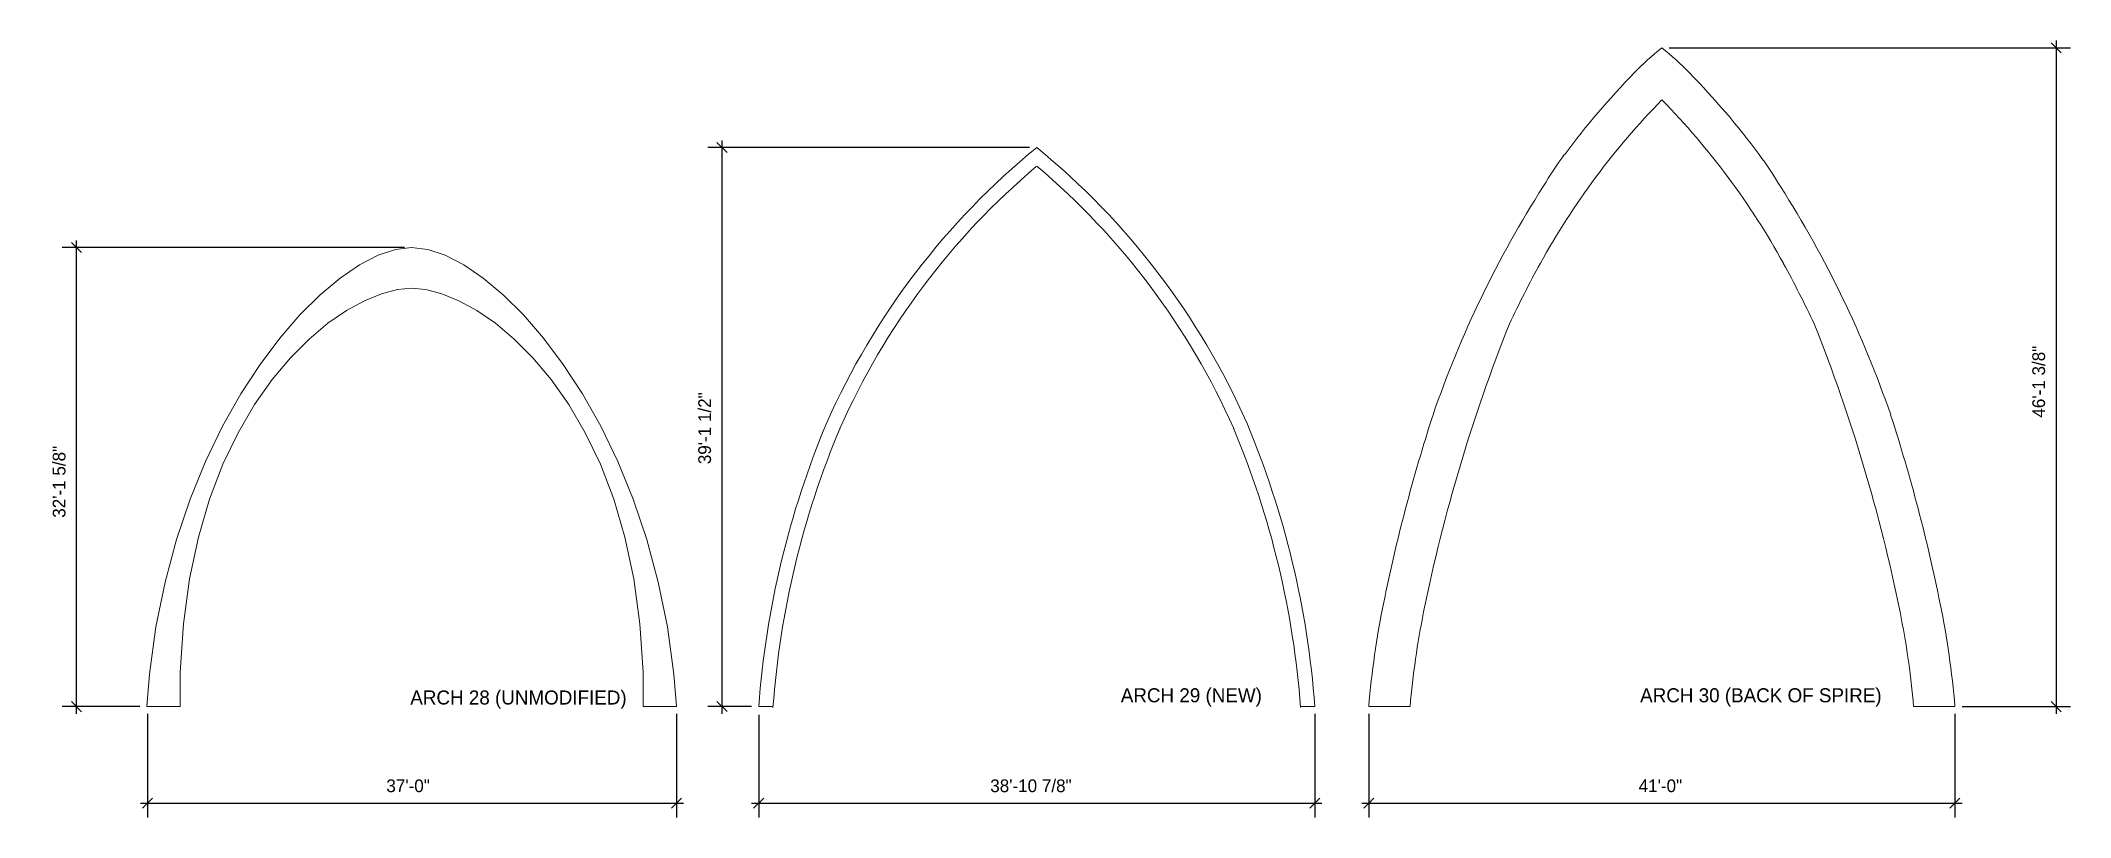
# Model space of a CAD drawing. Header units: inches. Extents: x -855 to 849, y -327 to 326.
import ezdxf

# ---------------------------------------------------------------- set-up
doc = ezdxf.new("R2010")
doc.units = ezdxf.units.IN
doc.header["$LTSCALE"] = 19.2
doc.header["$MEASUREMENT"] = 0
doc.header["$PDMODE"] = 1
doc.header["$PDSIZE"] = -2
doc.layers.get('0').update_dxf_attribs({"lineweight": 18})
for name, color, linetype, lineweight in [('ARCHES', 7, 'Continuous', 18), ('Dimension', 7, 'Continuous', 5), ('NAILERS', 7, 'Continuous', 18)]:
    doc.layers.add(name, color=color, linetype=linetype, lineweight=lineweight)
doc.styles.add('CityBlueprint', font='CityBlueprint')
doc.styles.add('Tw Cen MT', font='Tw Cen MT')
doc.dimstyles.new('Arch', dxfattribs={"dimtxt": 10.711806, "dimasz": 8.484375, "dimexe": 12, "dimexo": 6, "dimgap": 0.0625, "dimtad": 1, "dimdec": 3, "dimzin": 15, "dimdsep": 46, "dimlunit": 4, "dimtxsty": 'CityBlueprint', "dimblk": 'VW_SLASH', "dimcen": 0, "dimdle": 0.0625, "dimazin": 0, "dimtfac": 1, "dimtdec": 3, "dimtix": 1, "dimtmove": 0, "dimatfit": 0, "dimldrblk": 'VW_FILLEDARROW', "dimfxl": 1, "dimfrac": 2, "dimtolj": 1, "dimtzin": 15, "dimarcsym": 0})

# ---------------------------------------------------------------- blocks, each defined once
blk = doc.blocks.new('Group')
at = {"color": 7, "linetype": 'Continuous', "lineweight": 15}
for p, q in [((260.1, -233.4), (294.6, -233.4)), ((717.5, -233.4), (752.1, -233.4))]:
    blk.add_line(p, q, dxfattribs=at)
for centre, radius, start, end in [((681, 105), 277.2, 129.1363, 135.6309), ((331.1, 105), 277.2, 44.3691, 50.8637), ((959.5, -167.4), 666.7, 135.6309, 143.3684), ((52.7, -167.4), 666.7, 36.6316, 44.3691), ((959.5, -167.4), 634.3, 135.6309, 151.1213), ((52.7, -167.4), 634.3, 28.8787, 44.3691), ((689.9, 34.6), 329.9, 143.5757, 149.2147), ((286.9, 11), 372.3, 31.1072, 36.1025), ((1166.5, -281.6), 901.6, 147.4583, 161.017), ((-154.4, -281.6), 901.6, 18.983, 32.5417), ((1166.5, -281.6), 870.7, 151.1213, 154.8814), ((-154.4, -281.6), 870.7, 25.1186, 28.8787), ((1677.9, -430.8), 1399.5, 158.2408, 168.59), ((-665.8, -430.8), 1399.5, 11.41, 21.7592), ((1677.9, -430.8), 1433.9, 162.027, 168.59), ((-665.8, -430.8), 1433.9, 11.41, 17.973), ((1009.6, -295.9), 752.2, 168.59, 175.2357), ((2.5, -295.9), 752.2, 4.7643, 11.41), ((1009.6, -295.9), 717.7, 168.59, 175.0065), ((2.5, -295.9), 717.7, 4.9935, 11.41)]:
    blk.add_arc(centre, radius, start, end, dxfattribs=at)
blk = doc.blocks.new('Group-1')
at = {"color": 7, "linetype": 'Continuous', "lineweight": 18}
for p, q in [((-252.2, -233.4), (-240.2, -233.4)), ((214.7, -233.4), (202.7, -233.2))]:
    blk.add_line(p, q, dxfattribs=at)
for centre, radius, start, end in [((377.1, -248.7), 625.9, 129.2353, 156.0818), ((-414.6, -248.7), 625.9, 23.9182, 50.7647), ((377.1, -248.7), 613.9, 130.1961, 156.0818), ((-414.6, -248.7), 613.9, 23.9182, 49.8427), ((504.8, -288.8), 759, 157.2196, 175.8128), ((504.8, -288.8), 747, 157.2196, 175.8128), ((-542.3, -288.8), 747, 4.1872, 22.7804), ((-542.3, -288.8), 759, 4.1872, 22.7804)]:
    blk.add_arc(centre, radius, start, end, dxfattribs=at)
blk = doc.blocks.new('*D4')
at = {"layer": 'Defpoints', "color": 0, "lineweight": 0}
for p in [(506.1, 320), (837.1, 320), (752.1, -233.4)]:
    blk.add_point(p, dxfattribs=at)
at = {"layer": 'Dimension', "color": 0, "linetype": 'Continuous', "lineweight": 20}
for p, q in [((841.3, 315.8), (832.8, 324.2)), ((832.8, -229.2), (841.3, -237.7))]:
    blk.add_line(p, q, dxfattribs=at)
at = {"layer": 'Dimension', "color": 0, "linetype": 'Continuous', "lineweight": -2}
for p, q in [((837.1, 326), (837.1, 320)), ((512.1, 320), (849.1, 320)), ((837.1, 320), (837.1, -233.4)), ((758.1, -233.4), (849.1, -233.4)), ((837.1, -233.4), (837.1, -239.4))]:
    blk.add_line(p, q, dxfattribs=at)
at = {"color": 0, "linetype": 'Continuous', "lineweight": -2}
blk.add_wipeout([(831.1, 9.3), (831.1, 77.3), (814, 77.3), (814, 9.3)], dxfattribs=at).dxf.layer = 'Dimension'
at = {"layer": 'Dimension', "color": 0, "insert": (822.5, 9.3), "char_height": 10.71, "attachment_point": 4, "rotation": 90, "line_spacing_factor": 0.959794, "style": 'CityBlueprint'}
blk.add_mtext('46\'-1 3/8"', dxfattribs=at)
blk = doc.blocks.new('VW_FILLEDARROW')
at = {"color": 0, "lineweight": -2}
blk.add_solid([(0, 0), (-0.01, 0), (-0.01, 0)], dxfattribs=at)
blk = doc.blocks.new('VW_SLASH')
at = {"color": 0, "linetype": 'ByBlock', "lineweight": -2}
blk.add_line((0, 0), (-1, 0), dxfattribs=at)
at = {"color": 0, "linetype": 'ByBlock', "lineweight": 20}
blk.add_line((-0.01, -0.01), (0.01, 0.01), dxfattribs=at)
blk = doc.blocks.new('*D5')
at = {"layer": 'Defpoints', "color": 0, "lineweight": 0}
for p in [(260.1, -233.4), (752.1, -233.4), (260.1, -314.5)]:
    blk.add_point(p, dxfattribs=at)
at = {"layer": 'Dimension', "color": 0, "linetype": 'Continuous', "lineweight": -2}
for p, q in [((260.1, -239.4), (260.1, -326.5)), ((752.1, -239.4), (752.1, -326.5)), ((254.1, -314.5), (260.1, -314.5)), ((260.1, -314.5), (752.1, -314.5)), ((752.1, -314.5), (758.1, -314.5))]:
    blk.add_line(p, q, dxfattribs=at)
at = {"layer": 'Dimension', "color": 0, "linetype": 'Continuous', "lineweight": 20}
for p, q in [((264.3, -310.3), (255.8, -318.7)), ((747.8, -318.7), (756.3, -310.3))]:
    blk.add_line(p, q, dxfattribs=at)
at = {"color": 0, "linetype": 'Continuous', "lineweight": -2}
blk.add_wipeout([(486.6, -308.5), (525.5, -308.5), (525.5, -291.4), (486.6, -291.4)], dxfattribs=at).dxf.layer = 'Dimension'
at = {"layer": 'Dimension', "color": 0, "insert": (486.6, -300), "char_height": 10.71, "attachment_point": 4, "line_spacing_factor": 0.959794, "style": 'CityBlueprint'}
blk.add_mtext('41\'-0"', dxfattribs=at)
blk = doc.blocks.new('*D6')
at = {"layer": 'Defpoints', "color": 0, "lineweight": 0}
for p in [(-252.2, -234.2), (214.7, -233.4), (-252.2, -314.5)]:
    blk.add_point(p, dxfattribs=at)
at = {"layer": 'Dimension', "color": 0, "linetype": 'Continuous', "lineweight": -2}
for p, q in [((-252.2, -240.2), (-252.2, -326.5)), ((214.7, -239.4), (214.7, -326.5)), ((-258.2, -314.5), (-252.2, -314.5)), ((-252.2, -314.5), (214.7, -314.5)), ((214.7, -314.5), (220.7, -314.5))]:
    blk.add_line(p, q, dxfattribs=at)
at = {"layer": 'Dimension', "color": 0, "linetype": 'Continuous', "lineweight": 20}
for p, q in [((-248, -310.3), (-256.5, -318.7)), ((210.5, -318.7), (218.9, -310.3))]:
    blk.add_line(p, q, dxfattribs=at)
at = {"color": 0, "linetype": 'Continuous', "lineweight": -2}
blk.add_wipeout([(-57.8, -308.5), (20.2, -308.5), (20.2, -291.4), (-57.8, -291.4)], dxfattribs=at).dxf.layer = 'Dimension'
at = {"layer": 'Dimension', "color": 0, "insert": (-57.8, -300), "char_height": 10.712, "attachment_point": 4, "line_spacing_factor": 0.959794, "style": 'CityBlueprint'}
blk.add_mtext('38\'-10 7/8"', dxfattribs=at)
blk = doc.blocks.new('*D7')
at = {"layer": 'Defpoints', "color": 0, "lineweight": 0}
for p in [(-765.3, -233.4), (-321.3, -233.4), (-765.3, -314.5)]:
    blk.add_point(p, dxfattribs=at)
at = {"layer": 'Dimension', "color": 0, "linetype": 'Continuous', "lineweight": -2}
for p, q in [((-765.3, -239.4), (-765.3, -326.5)), ((-321.3, -239.4), (-321.3, -326.5)), ((-771.3, -314.5), (-765.3, -314.5)), ((-765.3, -314.5), (-321.3, -314.5)), ((-321.3, -314.5), (-315.3, -314.5))]:
    blk.add_line(p, q, dxfattribs=at)
at = {"layer": 'Dimension', "color": 0, "linetype": 'Continuous', "lineweight": 20}
for p, q in [((-761.1, -310.3), (-769.6, -318.7)), ((-325.5, -318.7), (-317.1, -310.3))]:
    blk.add_line(p, q, dxfattribs=at)
at = {"color": 0, "linetype": 'Continuous', "lineweight": -2}
blk.add_wipeout([(-564.8, -308.5), (-521.8, -308.5), (-521.8, -291.4), (-564.8, -291.4)], dxfattribs=at).dxf.layer = 'Dimension'
at = {"layer": 'Dimension', "color": 0, "insert": (-564.8, -300), "char_height": 10.71, "attachment_point": 4, "line_spacing_factor": 0.959794, "style": 'CityBlueprint'}
blk.add_mtext('37\'-0"', dxfattribs=at)
blk = doc.blocks.new('*D8')
at = {"layer": 'Defpoints', "color": 0, "lineweight": 0}
for p in [(-18.7, 236.1), (-282.9, -233.4), (-252.2, -233.4)]:
    blk.add_point(p, dxfattribs=at)
at = {"layer": 'Dimension', "color": 0, "linetype": 'Continuous', "lineweight": 20}
for p, q in [((-278.7, 231.9), (-287.2, 240.4)), ((-287.2, -229.1), (-278.7, -237.6))]:
    blk.add_line(p, q, dxfattribs=at)
at = {"layer": 'Dimension', "color": 0, "linetype": 'Continuous', "lineweight": -2}
for p, q in [((-282.9, 236.1), (-282.9, 242.1)), ((-24.7, 236.1), (-294.9, 236.1)), ((-282.9, -233.4), (-282.9, 236.1)), ((-258.2, -233.4), (-294.9, -233.4)), ((-282.9, -239.4), (-282.9, -233.4))]:
    blk.add_line(p, q, dxfattribs=at)
at = {"color": 0, "linetype": 'Continuous', "lineweight": -2}
blk.add_wipeout([(-288.9, -29.8), (-288.9, 32.6), (-306, 32.6), (-306, -29.8)], dxfattribs=at).dxf.layer = 'Dimension'
at = {"layer": 'Dimension', "color": 0, "insert": (-297.5, -29.8), "char_height": 10.71, "attachment_point": 4, "rotation": 90, "line_spacing_factor": 0.959794, "style": 'CityBlueprint'}
blk.add_mtext('39\'-1 1/2"', dxfattribs=at)
blk = doc.blocks.new('*D9')
at = {"layer": 'Defpoints', "color": 0, "lineweight": 0}
for p in [(-543.5, 152.2), (-824.9, -233.4), (-765.8, -233.4)]:
    blk.add_point(p, dxfattribs=at)
at = {"layer": 'Dimension', "color": 0, "linetype": 'Continuous', "lineweight": 20}
for p, q in [((-820.7, 148), (-829.2, 156.5)), ((-829.2, -229.2), (-820.7, -237.7))]:
    blk.add_line(p, q, dxfattribs=at)
at = {"layer": 'Dimension', "color": 0, "linetype": 'Continuous', "lineweight": -2}
for p, q in [((-824.9, 152.2), (-824.9, 158.2)), ((-549.5, 152.2), (-836.9, 152.2)), ((-824.9, -233.4), (-824.9, 152.2)), ((-771.8, -233.4), (-836.9, -233.4)), ((-824.9, -239.4), (-824.9, -233.4))]:
    blk.add_line(p, q, dxfattribs=at)
at = {"color": 0, "linetype": 'Continuous', "lineweight": -2}
blk.add_wipeout([(-830.9, -74.8), (-830.9, -6.4), (-848, -6.4), (-848, -74.8)], dxfattribs=at).dxf.layer = 'Dimension'
at = {"layer": 'Dimension', "color": 0, "insert": (-839.5, -74.8), "char_height": 10.71, "attachment_point": 4, "rotation": 90, "line_spacing_factor": 0.959794, "style": 'CityBlueprint'}
blk.add_mtext('32\'-1 5/8"', dxfattribs=at)

msp = doc.modelspace()

# ---------------------------------------------------------------- linework, layer by layer
at = {"layer": 'ARCHES'}
msp.add_lwpolyline([(-543.5493, 152.2413), (-530.0695, 150.5859), (-515.3993, 145.6878), (-499.7859, 137.6492), (-483.4765, 126.5725), (-466.7183, 112.5599), (-449.7586, 95.7137), (-432.8446, 76.1362), (-416.2235, 53.9297), (-400.1425, 29.1963), (-384.8488, 2.0385), (-370.5897, -27.4415), (-357.6123, -59.1415), (-346.1638, -92.9591), (-336.4916, -128.7921), (-328.8428, -166.5382), (-323.4645, -206.0952), (-321.2957, -233.422), (-321.7699, -233.422), (-322.7505, -233.422), (-324.1652, -233.422), (-325.9417, -233.422), (-328.0074, -233.422), (-330.2903, -233.422), (-332.7178, -233.422), (-335.2176, -233.422), (-337.7174, -233.422), (-340.1449, -233.422), (-342.4278, -233.422), (-344.4936, -233.422), (-346.27, -233.422), (-347.6847, -233.422), (-348.6653, -233.422), (-349.1396, -233.422), (-349.3236, -204.5782), (-351.8974, -163.8135), (-357.0414, -126.0095), (-364.478, -91.1206), (-373.9299, -59.1011), (-385.1196, -29.9053), (-397.7697, -3.4878), (-411.6026, 20.1972), (-426.341, 41.1954), (-441.7073, 59.5522), (-457.4242, 75.3135), (-473.2141, 88.5247), (-488.7997, 99.2315), (-503.9035, 107.4797), (-518.248, 113.3147), (-531.5557, 116.7822), (-543.5493, 117.9279), (-555.5434, 116.7822), (-568.8516, 113.3147), (-583.1963, 107.4797), (-598.3003, 99.2315), (-613.8859, 88.5247), (-629.6759, 75.3135), (-645.3927, 59.5522), (-660.7589, 41.1954), (-675.4971, 20.1972), (-689.3299, -3.4878), (-701.9797, -29.9053), (-713.1692, -59.1011), (-722.6209, -91.1206), (-730.0574, -126.0095), (-735.2012, -163.8135), (-737.775, -204.5782), (-737.959, -233.422), (-738.4333, -233.422), (-739.4139, -233.422), (-740.8286, -233.422), (-742.605, -233.422), (-744.6708, -233.422), (-746.9536, -233.422), (-749.3811, -233.422), (-751.881, -233.422), (-754.3808, -233.422), (-756.8083, -233.422), (-759.0911, -233.422), (-761.1569, -233.422), (-762.9333, -233.422), (-764.348, -233.422), (-765.3287, -233.422), (-765.8029, -233.422), (-763.634, -206.0952), (-758.2558, -166.5382), (-750.607, -128.7921), (-740.9348, -92.9591), (-729.4863, -59.1415), (-716.5089, -27.4415), (-702.2498, 2.0385), (-686.9561, 29.1963), (-670.8751, 53.9297), (-654.254, 76.1362), (-637.34, 95.7137), (-620.3803, 112.5599), (-603.6221, 126.5725), (-587.3127, 137.6492), (-571.6993, 145.6878), (-557.0291, 150.5859)], close=True, dxfattribs=at)

# ---------------------------------------------------------------- block references
at = {"color": 7}
for name in ['Group', 'Group-1']:
    msp.add_blockref(name, (0, 0), dxfattribs=at)

# ---------------------------------------------------------------- texts
at = {"layer": 'NAILERS', "color": 7, "char_height": 11.8125, "attachment_point": 7, "line_spacing_factor": 0.481418, "style": 'Tw Cen MT'}
for s, insert in [('ARCH 28 (UNMODIFIED)', (-544.68, -235.2365)), ('ARCH 29 (NEW)', (51.823, -233.3712)), ('ARCH 30 (BACK OF SPIRE)', (487.823, -233.3712))]:
    msp.add_mtext(s, dxfattribs=dict(at, insert=insert))

# ---------------------------------------------------------------- next in the draw order: dimensions: what is measured, and where the dimension line sits
at = {"layer": 'Dimension', "color": 7, "linetype": 'Continuous', "lineweight": 18}
dim = msp.add_linear_dim(base=(837.0667, 320), p1=(752.0667, -233.422), p2=(506.0667, 320), angle=90, dimstyle='Arch', override={"dimgap": 6, "dimpost": '<>', "dimtxsty": 'CityBlueprint', "dimtmove": 2}, dxfattribs=at)
dim.commit()
dim.dimension.update_dxf_attribs({"geometry": '*D4', "text_midpoint": (837.0667, 43.289)})
for base, p1, p2, picture, middle in [((-765.3287, -314.5032), (-321.2957, -233.422), (-765.3287, -233.422), '*D7', (-543.3122, -314.5032)), ((-252.2415, -314.5032), (214.6952, -233.3712), (-252.2415, -234.2474), '*D6', (-18.7731, -314.5032))]:
    dim = msp.add_linear_dim(base=base, p1=p1, p2=p2, dimstyle='Arch', override={"dimgap": 6, "dimpost": '<>', "dimtxsty": 'CityBlueprint', "dimtmove": 2}, dxfattribs=at)
    dim.commit()
    dim.dimension.update_dxf_attribs({"geometry": picture, "text_midpoint": middle})

# ---------------------------------------------------------------- next in the draw order: dimensions: what is measured, and where the dimension line sits
for base, p1, p2, picture, middle in [((-282.9333, -233.3712), (-18.7413, 236.1207), (-252.1779, -233.3712), '*D8', (-282.9333, 1.3747)), ((-824.9333, -233.422), (-543.5493, 152.2413), (-765.8029, -233.422), '*D9', (-824.9333, -40.5903))]:
    dim = msp.add_linear_dim(base=base, p1=p1, p2=p2, angle=90, dimstyle='Arch', override={"dimgap": 6, "dimpost": '<>', "dimtxsty": 'CityBlueprint', "dimtmove": 2}, dxfattribs=at)
    dim.commit()
    dim.dimension.update_dxf_attribs({"geometry": picture, "text_midpoint": middle})
dim = msp.add_linear_dim(base=(260.0667, -314.5032), p1=(752.0667, -233.422), p2=(260.0667, -233.422), dimstyle='Arch', override={"dimgap": 6, "dimpost": '<>', "dimtxsty": 'CityBlueprint', "dimtmove": 2}, dxfattribs=at)
dim.commit()
dim.dimension.update_dxf_attribs({"geometry": '*D5', "text_midpoint": (506.0667, -314.5032)})

doc.saveas('drawing.dxf')
